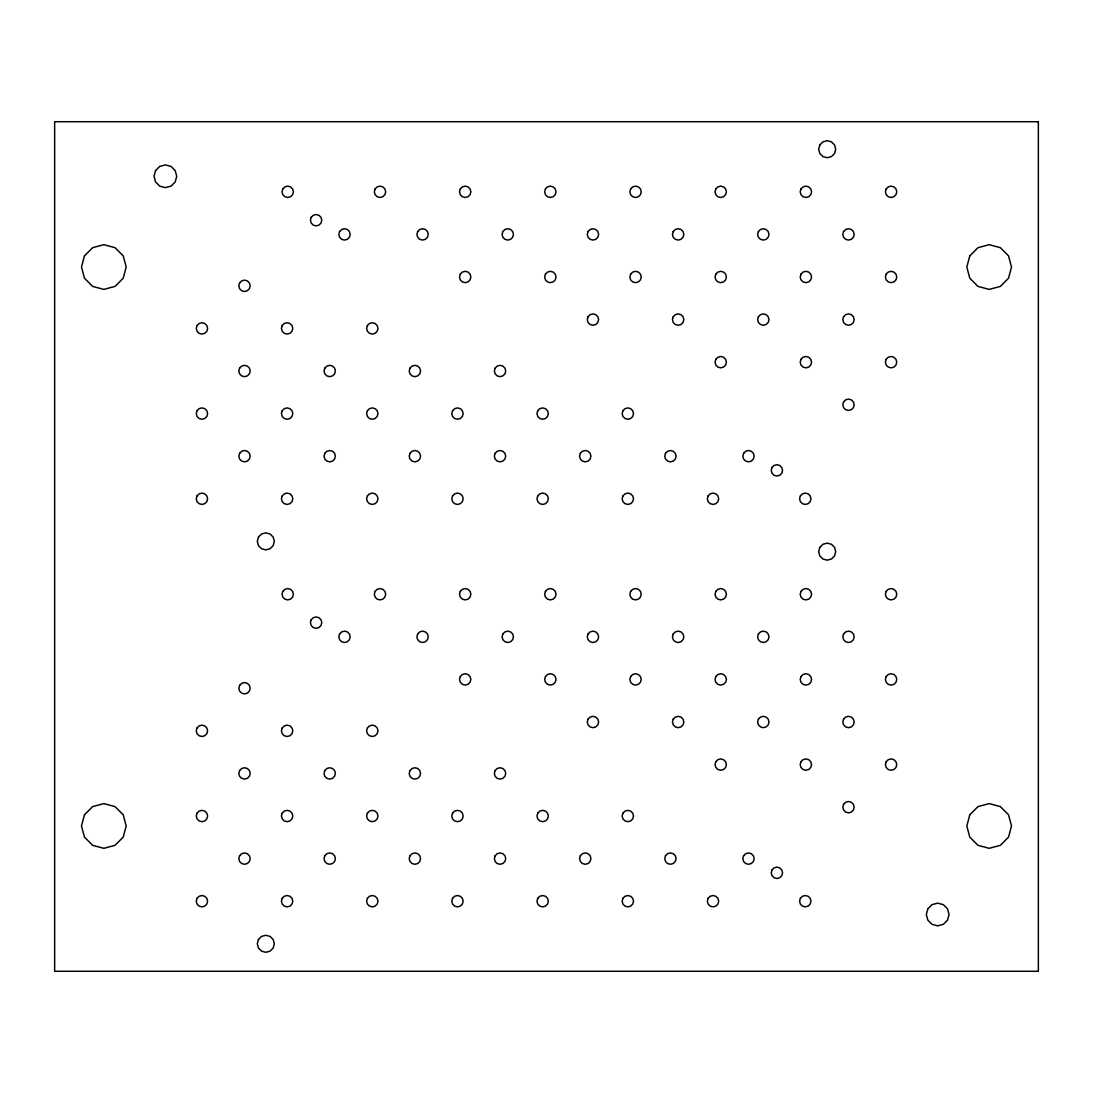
<?xml version="1.0" encoding="UTF-8"?>
<svg xmlns="http://www.w3.org/2000/svg" width="1093" height="1093" viewBox="0 0 1093 1093"><rect width="100%" height="100%" fill="white"/><g stroke="black" fill="none" stroke-linecap="round" stroke-linejoin="round"><path stroke-width="1.5" d="M84.475 255.858L81.483 267.034L84.475 278.223L92.659 286.407L103.835 289.399L115.011 286.407L123.195 278.223L126.187 267.034L123.195 255.858L115.011 247.674L103.835 244.682L92.659 247.674L84.475 255.858M155.548 170.59L154.031 176.274L155.548 181.944L159.701 186.111L165.385 187.627L171.068 186.111L175.222 181.944L176.738 176.274L175.222 170.59L171.068 166.437L165.385 164.92L159.701 166.437L155.548 170.59M197.013 325.564L196.262 328.406L197.013 331.247L199.104 333.324L201.932 334.089L204.774 333.324L206.85 331.247L207.615 328.406L206.85 325.564L204.774 323.487L201.932 322.736L199.104 323.487L197.013 325.564M84.475 814.777L81.483 825.966L84.475 837.142L92.659 845.326L103.835 848.318L115.011 845.326L123.195 837.142L126.187 825.966L123.195 814.777L115.011 806.593L103.835 803.601L92.659 806.593L84.475 814.777M197.013 410.749L196.262 413.591L197.013 416.433L199.104 418.51L201.932 419.261L204.774 418.51L206.85 416.433L207.615 413.591L206.85 410.749L204.774 408.673L201.932 407.908L199.104 408.673L197.013 410.749M239.586 282.978L238.821 285.82L239.586 288.661L241.662 290.738L244.504 291.503L247.346 290.738L249.423 288.661L250.188 285.82L249.423 282.978L247.346 280.901L244.504 280.136L241.662 280.901L239.586 282.978M197.013 495.935L196.262 498.763L197.013 501.605L199.104 503.682L201.932 504.447L204.774 503.682L206.85 501.605L207.615 498.763L206.85 495.935L204.774 493.845L201.932 493.093L199.104 493.845L197.013 495.935M282.8 188.966L282.035 191.808L282.8 194.65L284.877 196.726L287.719 197.491L290.56 196.726L292.637 194.65L293.402 191.808L292.637 188.966L290.56 186.889L287.719 186.124L284.877 186.889L282.8 188.966M239.586 368.163L238.821 371.005L239.586 373.833L241.662 375.91L244.504 376.675L247.346 375.91L249.423 373.833L250.188 371.005L249.423 368.163L247.346 366.087L244.504 365.322L241.662 366.087L239.586 368.163M239.586 453.335L238.821 456.177L239.586 459.019L241.662 461.096L244.504 461.861L247.346 461.096L249.423 459.019L250.188 456.177L249.423 453.335L247.346 451.259L244.504 450.494L241.662 451.259L239.586 453.335M282.199 325.564L281.434 328.406L282.199 331.247L284.276 333.324L287.117 334.089L289.959 333.324L292.036 331.247L292.801 328.406L292.036 325.564L289.959 323.487L287.117 322.736L284.276 323.487L282.199 325.564M311.191 217.357L310.439 220.199L311.191 223.04L313.267 225.117L316.109 225.882L318.951 225.117L321.028 223.04L321.793 220.199L321.028 217.357L318.951 215.28L316.109 214.529L313.267 215.28L311.191 217.357M197.013 727.993L196.262 730.834L197.013 733.676L199.104 735.753L201.932 736.504L204.774 735.753L206.85 733.676L207.615 730.834L206.85 727.993L204.774 725.916L201.932 725.151L199.104 725.916L197.013 727.993M282.199 410.749L281.434 413.591L282.199 416.433L284.276 418.51L287.117 419.261L289.959 418.51L292.036 416.433L292.801 413.591L292.036 410.749L289.959 408.673L287.117 407.908L284.276 408.673L282.199 410.749M339.595 231.566L338.83 234.394L339.595 237.236L341.672 239.312L344.5 240.077L347.342 239.312L349.418 237.236L350.184 234.394L349.418 231.566L347.342 229.475L344.5 228.724L341.672 229.475L339.595 231.566M258.44 537.1L257.292 541.363L258.44 545.612L261.555 548.741L265.804 549.875L270.067 548.741L273.182 545.612L274.329 541.363L273.182 537.1L270.067 533.985L265.804 532.837L261.555 533.985L258.44 537.1M197.013 813.178L196.262 816.006L197.013 818.848L199.104 820.925L201.932 821.69L204.774 820.925L206.85 818.848L207.615 816.006L206.85 813.178L204.774 811.088L201.932 810.337L199.104 811.088L197.013 813.178M282.199 495.935L281.434 498.763L282.199 501.605L284.276 503.682L287.117 504.447L289.959 503.682L292.036 501.605L292.801 498.763L292.036 495.935L289.959 493.845L287.117 493.093L284.276 493.845L282.199 495.935M239.586 685.407L238.821 688.248L239.586 691.077L241.662 693.153L244.504 693.918L247.346 693.153L249.423 691.077L250.188 688.248L249.423 685.407L247.346 683.33L244.504 682.565L241.662 683.33L239.586 685.407M324.785 368.163L324.034 371.005L324.785 373.833L326.862 375.91L329.703 376.675L332.545 375.91L334.622 373.833L335.387 371.005L334.622 368.163L332.545 366.087L329.703 365.322L326.862 366.087L324.785 368.163M375.09 188.966L374.325 191.808L375.09 194.65L377.167 196.726L380.009 197.491L382.851 196.726L384.927 194.65L385.692 191.808L384.927 188.966L382.851 186.889L380.009 186.124L377.167 186.889L375.09 188.966M197.013 898.35L196.262 901.192L197.013 904.034L199.104 906.111L201.932 906.876L204.774 906.111L206.85 904.034L207.615 901.192L206.85 898.35L204.774 896.274L201.932 895.509L199.104 896.274L197.013 898.35M282.8 591.395L282.035 594.237L282.8 597.065L284.877 599.155L287.719 599.907L290.56 599.155L292.637 597.065L293.402 594.237L292.637 591.395L290.56 589.318L287.719 588.553L284.877 589.318L282.8 591.395M239.586 770.579L238.821 773.42L239.586 776.262L241.662 778.339L244.504 779.104L247.346 778.339L249.423 776.262L250.188 773.42L249.423 770.579L247.346 768.502L244.504 767.737L241.662 768.502L239.586 770.579M324.785 453.335L324.034 456.177L324.785 459.019L326.862 461.096L329.703 461.861L332.545 461.096L334.622 459.019L335.387 456.177L334.622 453.335L332.545 451.259L329.703 450.494L326.862 451.259L324.785 453.335M367.385 325.564L366.62 328.406L367.385 331.247L369.461 333.324L372.289 334.089L375.131 333.324L377.208 331.247L377.973 328.406L377.208 325.564L375.131 323.487L372.289 322.736L369.461 323.487L367.385 325.564M239.586 855.764L238.821 858.606L239.586 861.434L241.662 863.525L244.504 864.276L247.346 863.525L249.423 861.434L250.188 858.606L249.423 855.764L247.346 853.688L244.504 852.923L241.662 853.688L239.586 855.764M282.199 727.993L281.434 730.834L282.199 733.676L284.276 735.753L287.117 736.504L289.959 735.753L292.036 733.676L292.801 730.834L292.036 727.993L289.959 725.916L287.117 725.151L284.276 725.916L282.199 727.993M311.191 619.786L310.439 622.627L311.191 625.469L313.267 627.546L316.109 628.297L318.951 627.546L321.028 625.469L321.793 622.627L321.028 619.786L318.951 617.709L316.109 616.944L313.267 617.709L311.191 619.786M367.385 410.749L366.62 413.591L367.385 416.433L369.461 418.51L372.289 419.261L375.131 418.51L377.208 416.433L377.973 413.591L377.208 410.749L375.131 408.673L372.289 407.908L369.461 408.673L367.385 410.749M417.663 231.566L416.898 234.394L417.663 237.236L419.739 239.312L422.581 240.077L425.409 239.312L427.5 237.236L428.251 234.394L427.5 231.566L425.409 229.475L422.581 228.724L419.739 229.475L417.663 231.566M282.199 813.178L281.434 816.006L282.199 818.848L284.276 820.925L287.117 821.69L289.959 820.925L292.036 818.848L292.801 816.006L292.036 813.178L289.959 811.088L287.117 810.337L284.276 811.088L282.199 813.178M367.385 495.935L366.62 498.763L367.385 501.605L369.461 503.682L372.289 504.447L375.131 503.682L377.208 501.605L377.973 498.763L377.208 495.935L375.131 493.845L372.289 493.093L369.461 493.845L367.385 495.935M409.971 368.163L409.206 371.005L409.971 373.833L412.047 375.91L414.889 376.675L417.731 375.91L419.808 373.833L420.559 371.005L419.808 368.163L417.731 366.087L414.889 365.322L412.047 366.087L409.971 368.163M339.595 633.981L338.83 636.823L339.595 639.665L341.672 641.741L344.5 642.506L347.342 641.741L349.418 639.665L350.184 636.823L349.418 633.981L347.342 631.904L344.5 631.139L341.672 631.904L339.595 633.981M258.44 939.515L257.292 943.778L258.44 948.041L261.555 951.156L265.804 952.304L270.067 951.156L273.182 948.041L274.329 943.778L273.182 939.515L270.067 936.4L265.804 935.266L261.555 936.4L258.44 939.515M460.276 188.966L459.511 191.808L460.276 194.65L462.353 196.726L465.194 197.491L468.023 196.726L470.099 194.65L470.864 191.808L470.099 188.966L468.023 186.889L465.194 186.124L462.353 186.889L460.276 188.966M282.199 898.35L281.434 901.192L282.199 904.034L284.276 906.111L287.117 906.876L289.959 906.111L292.036 904.034L292.801 901.192L292.036 898.35L289.959 896.274L287.117 895.509L284.276 896.274L282.199 898.35M324.785 770.579L324.034 773.42L324.785 776.262L326.862 778.339L329.703 779.104L332.545 778.339L334.622 776.262L335.387 773.42L334.622 770.579L332.545 768.502L329.703 767.737L326.862 768.502L324.785 770.579M409.971 453.335L409.206 456.177L409.971 459.019L412.047 461.096L414.889 461.861L417.731 461.096L419.808 459.019L420.559 456.177L419.808 453.335L417.731 451.259L414.889 450.494L412.047 451.259L409.971 453.335M375.09 591.395L374.325 594.237L375.09 597.065L377.167 599.155L380.009 599.907L382.851 599.155L384.927 597.065L385.692 594.237L384.927 591.395L382.851 589.318L380.009 588.553L377.167 589.318L375.09 591.395M460.276 274.152L459.511 276.994L460.276 279.822L462.353 281.912L465.194 282.663L468.023 281.912L470.099 279.822L470.864 276.994L470.099 274.152L468.023 272.075L465.194 271.31L462.353 272.075L460.276 274.152M324.785 855.764L324.034 858.606L324.785 861.434L326.862 863.525L329.703 864.276L332.545 863.525L334.622 861.434L335.387 858.606L334.622 855.764L332.545 853.688L329.703 852.923L326.862 853.688L324.785 855.764M367.385 727.993L366.62 730.834L367.385 733.676L369.461 735.753L372.289 736.504L375.131 735.753L377.208 733.676L377.973 730.834L377.208 727.993L375.131 725.916L372.289 725.151L369.461 725.916L367.385 727.993M452.557 410.749L451.792 413.591L452.557 416.433L454.633 418.51L457.475 419.261L460.317 418.51L462.394 416.433L463.159 413.591L462.394 410.749L460.317 408.673L457.475 407.908L454.633 408.673L452.557 410.749M502.862 231.566L502.097 234.394L502.862 237.236L504.939 239.312L507.78 240.077L510.622 239.312L512.699 237.236L513.45 234.394L512.699 231.566L510.622 229.475L507.78 228.724L504.939 229.475L502.862 231.566M367.385 813.178L366.62 816.006L367.385 818.848L369.461 820.925L372.289 821.69L375.131 820.925L377.208 818.848L377.973 816.006L377.208 813.178L375.131 811.088L372.289 810.337L369.461 811.088L367.385 813.178M452.557 495.935L451.792 498.763L452.557 501.605L454.633 503.682L457.475 504.447L460.317 503.682L462.394 501.605L463.159 498.763L462.394 495.935L460.317 493.845L457.475 493.093L454.633 493.845L452.557 495.935M417.663 633.981L416.898 636.823L417.663 639.665L419.739 641.741L422.581 642.506L425.409 641.741L427.5 639.665L428.251 636.823L427.5 633.981L425.409 631.904L422.581 631.139L419.739 631.904L417.663 633.981M495.129 368.163L494.364 371.005L495.129 373.833L497.206 375.91L500.048 376.675L502.876 375.91L504.966 373.833L505.717 371.005L504.966 368.163L502.876 366.087L500.048 365.322L497.206 366.087L495.129 368.163M545.434 188.966L544.669 191.808L545.434 194.65L547.511 196.726L550.339 197.491L553.181 196.726L555.258 194.65L556.023 191.808L555.258 188.966L553.181 186.889L550.339 186.124L547.511 186.889L545.434 188.966M367.385 898.35L366.62 901.192L367.385 904.034L369.461 906.111L372.289 906.876L375.131 906.111L377.208 904.034L377.973 901.192L377.208 898.35L375.131 896.274L372.289 895.509L369.461 896.274L367.385 898.35M409.971 770.579L409.206 773.42L409.971 776.262L412.047 778.339L414.889 779.104L417.731 778.339L419.808 776.262L420.559 773.42L419.808 770.579L417.731 768.502L414.889 767.737L412.047 768.502L409.971 770.579M495.129 453.335L494.364 456.177L495.129 459.019L497.206 461.096L500.048 461.861L502.876 461.096L504.966 459.019L505.717 456.177L504.966 453.335L502.876 451.259L500.048 450.494L497.206 451.259L495.129 453.335M460.276 591.395L459.511 594.237L460.276 597.065L462.353 599.155L465.194 599.907L468.023 599.155L470.099 597.065L470.864 594.237L470.099 591.395L468.023 589.318L465.194 588.553L462.353 589.318L460.276 591.395M545.434 274.152L544.669 276.994L545.434 279.822L547.511 281.912L550.339 282.663L553.181 281.912L555.258 279.822L556.023 276.994L555.258 274.152L553.181 272.075L550.339 271.31L547.511 272.075L545.434 274.152M409.971 855.764L409.206 858.606L409.971 861.434L412.047 863.525L414.889 864.276L417.731 863.525L419.808 861.434L420.559 858.606L419.808 855.764L417.731 853.688L414.889 852.923L412.047 853.688L409.971 855.764M460.276 676.567L459.511 679.409L460.276 682.251L462.353 684.327L465.194 685.092L468.023 684.327L470.099 682.251L470.864 679.409L470.099 676.567L468.023 674.49L465.194 673.739L462.353 674.49L460.276 676.567M537.742 410.749L536.977 413.591L537.742 416.433L539.819 418.51L542.661 419.261L545.489 418.51L547.566 416.433L548.331 413.591L547.566 410.749L545.489 408.673L542.661 407.908L539.819 408.673L537.742 410.749M588.034 231.566L587.283 234.394L588.034 237.236L590.124 239.312L592.952 240.077L595.794 239.312L597.871 237.236L598.636 234.394L597.871 231.566L595.794 229.475L592.952 228.724L590.124 229.475L588.034 231.566M452.557 813.178L451.792 816.006L452.557 818.848L454.633 820.925L457.475 821.69L460.317 820.925L462.394 818.848L463.159 816.006L462.394 813.178L460.317 811.088L457.475 810.337L454.633 811.088L452.557 813.178M537.742 495.935L536.977 498.763L537.742 501.605L539.819 503.682L542.661 504.447L545.489 503.682L547.566 501.605L548.331 498.763L547.566 495.935L545.489 493.845L542.661 493.093L539.819 493.845L537.742 495.935M502.862 633.981L502.097 636.823L502.862 639.665L504.939 641.741L507.78 642.506L510.622 641.741L512.699 639.665L513.45 636.823L512.699 633.981L510.622 631.904L507.78 631.139L504.939 631.904L502.862 633.981M588.034 316.738L587.283 319.58L588.034 322.421L590.124 324.498L592.952 325.263L595.794 324.498L597.871 322.421L598.636 319.58L597.871 316.738L595.794 314.661L592.952 313.896L590.124 314.661L588.034 316.738M630.634 188.966L629.869 191.808L630.634 194.65L632.71 196.726L635.552 197.491L638.38 196.726L640.471 194.65L641.222 191.808L640.471 188.966L638.38 186.889L635.552 186.124L632.71 186.889L630.634 188.966M452.557 898.35L451.792 901.192L452.557 904.034L454.633 906.111L457.475 906.876L460.317 906.111L462.394 904.034L463.159 901.192L462.394 898.35L460.317 896.274L457.475 895.509L454.633 896.274L452.557 898.35M495.129 770.579L494.364 773.42L495.129 776.262L497.206 778.339L500.048 779.104L502.876 778.339L504.966 776.262L505.717 773.42L504.966 770.579L502.876 768.502L500.048 767.737L497.206 768.502L495.129 770.579M580.328 453.335L579.563 456.177L580.328 459.019L582.405 461.096L585.247 461.861L588.089 461.096L590.165 459.019L590.917 456.177L590.165 453.335L588.089 451.259L585.247 450.494L582.405 451.259L580.328 453.335M545.434 591.395L544.669 594.237L545.434 597.065L547.511 599.155L550.339 599.907L553.181 599.155L555.258 597.065L556.023 594.237L555.258 591.395L553.181 589.318L550.339 588.553L547.511 589.318L545.434 591.395M630.634 274.152L629.869 276.994L630.634 279.822L632.71 281.912L635.552 282.663L638.38 281.912L640.471 279.822L641.222 276.994L640.471 274.152L638.38 272.075L635.552 271.31L632.71 272.075L630.634 274.152M495.129 855.764L494.364 858.606L495.129 861.434L497.206 863.525L500.048 864.276L502.876 863.525L504.966 861.434L505.717 858.606L504.966 855.764L502.876 853.688L500.048 852.923L497.206 853.688L495.129 855.764M545.434 676.567L544.669 679.409L545.434 682.251L547.511 684.327L550.339 685.092L553.181 684.327L555.258 682.251L556.023 679.409L555.258 676.567L553.181 674.49L550.339 673.739L547.511 674.49L545.434 676.567M622.914 410.749L622.149 413.591L622.914 416.433L624.991 418.51L627.833 419.261L630.675 418.51L632.751 416.433L633.516 413.591L632.751 410.749L630.675 408.673L627.833 407.908L624.991 408.673L622.914 410.749M673.22 231.566L672.455 234.394L673.22 237.236L675.296 239.312L678.138 240.077L680.98 239.312L683.057 237.236L683.822 234.394L683.057 231.566L680.98 229.475L678.138 228.724L675.296 229.475L673.22 231.566M537.742 813.178L536.977 816.006L537.742 818.848L539.819 820.925L542.661 821.69L545.489 820.925L547.566 818.848L548.331 816.006L547.566 813.178L545.489 811.088L542.661 810.337L539.819 811.088L537.742 813.178M622.914 495.935L622.149 498.763L622.914 501.605L624.991 503.682L627.833 504.447L630.675 503.682L632.751 501.605L633.516 498.763L632.751 495.935L630.675 493.845L627.833 493.093L624.991 493.845L622.914 495.935M588.034 633.981L587.283 636.823L588.034 639.665L590.124 641.741L592.952 642.506L595.794 641.741L597.871 639.665L598.636 636.823L597.871 633.981L595.794 631.904L592.952 631.139L590.124 631.904L588.034 633.981M673.22 316.738L672.455 319.58L673.22 322.421L675.296 324.498L678.138 325.263L680.98 324.498L683.057 322.421L683.822 319.58L683.057 316.738L680.98 314.661L678.138 313.896L675.296 314.661L673.22 316.738M715.806 188.966L715.054 191.808L715.806 194.65L717.882 196.726L720.724 197.491L723.566 196.726L725.643 194.65L726.408 191.808L725.643 188.966L723.566 186.889L720.724 186.124L717.882 186.889L715.806 188.966M537.742 898.35L536.977 901.192L537.742 904.034L539.819 906.111L542.661 906.876L545.489 906.111L547.566 904.034L548.331 901.192L547.566 898.35L545.489 896.274L542.661 895.509L539.819 896.274L537.742 898.35M588.034 719.167L587.283 721.995L588.034 724.837L590.124 726.913L592.952 727.678L595.794 726.913L597.871 724.837L598.636 721.995L597.871 719.167L595.794 717.09L592.952 716.325L590.124 717.09L588.034 719.167M665.5 453.335L664.749 456.177L665.5 459.019L667.591 461.096L670.419 461.861L673.261 461.096L675.337 459.019L676.102 456.177L675.337 453.335L673.261 451.259L670.419 450.494L667.591 451.259L665.5 453.335M630.634 591.395L629.869 594.237L630.634 597.065L632.71 599.155L635.552 599.907L638.38 599.155L640.471 597.065L641.222 594.237L640.471 591.395L638.38 589.318L635.552 588.553L632.71 589.318L630.634 591.395M715.806 274.152L715.054 276.994L715.806 279.822L717.882 281.912L720.724 282.663L723.566 281.912L725.643 279.822L726.408 276.994L725.643 274.152L723.566 272.075L720.724 271.31L717.882 272.075L715.806 274.152M580.328 855.764L579.563 858.606L580.328 861.434L582.405 863.525L585.247 864.276L588.089 863.525L590.165 861.434L590.917 858.606L590.165 855.764L588.089 853.688L585.247 852.923L582.405 853.688L580.328 855.764M630.634 676.567L629.869 679.409L630.634 682.251L632.71 684.327L635.552 685.092L638.38 684.327L640.471 682.251L641.222 679.409L640.471 676.567L638.38 674.49L635.552 673.739L632.71 674.49L630.634 676.567M715.806 359.324L715.054 362.166L715.806 365.007L717.882 367.084L720.724 367.849L723.566 367.084L725.643 365.007L726.408 362.166L725.643 359.324L723.566 357.247L720.724 356.496L717.882 357.247L715.806 359.324M758.405 231.566L757.64 234.394L758.405 237.236L760.482 239.312L763.31 240.077L766.152 239.312L768.229 237.236L768.994 234.394L768.229 231.566L766.152 229.475L763.31 228.724L760.482 229.475L758.405 231.566M622.914 813.178L622.149 816.006L622.914 818.848L624.991 820.925L627.833 821.69L630.675 820.925L632.751 818.848L633.516 816.006L632.751 813.178L630.675 811.088L627.833 810.337L624.991 811.088L622.914 813.178M708.1 495.935L707.335 498.763L708.1 501.605L710.177 503.682L713.019 504.447L715.847 503.682L717.937 501.605L718.688 498.763L717.937 495.935L715.847 493.845L713.019 493.093L710.177 493.845L708.1 495.935M673.22 633.981L672.455 636.823L673.22 639.665L675.296 641.741L678.138 642.506L680.98 641.741L683.057 639.665L683.822 636.823L683.057 633.981L680.98 631.904L678.138 631.139L675.296 631.904L673.22 633.981M758.405 316.738L757.64 319.58L758.405 322.421L760.482 324.498L763.31 325.263L766.152 324.498L768.229 322.421L768.994 319.58L768.229 316.738L766.152 314.661L763.31 313.896L760.482 314.661L758.405 316.738M800.964 188.966L800.199 191.808L800.964 194.65L803.041 196.726L805.883 197.491L808.724 196.726L810.801 194.65L811.566 191.808L810.801 188.966L808.724 186.889L805.883 186.124L803.041 186.889L800.964 188.966M819.818 144.959L818.671 149.222L819.818 153.485L822.933 156.6L827.196 157.734L831.445 156.6L834.56 153.485L835.708 149.222L834.56 144.959L831.445 141.844L827.196 140.696L822.933 141.844L819.818 144.959M622.914 898.35L622.149 901.192L622.914 904.034L624.991 906.111L627.833 906.876L630.675 906.111L632.751 904.034L633.516 901.192L632.751 898.35L630.675 896.274L627.833 895.509L624.991 896.274L622.914 898.35M743.582 453.335L742.816 456.177L743.582 459.019L745.658 461.096L748.5 461.861L751.328 461.096L753.405 459.019L754.17 456.177L753.405 453.335L751.328 451.259L748.5 450.494L745.658 451.259L743.582 453.335M673.22 719.167L672.455 721.995L673.22 724.837L675.296 726.913L678.138 727.678L680.98 726.913L683.057 724.837L683.822 721.995L683.057 719.167L680.98 717.09L678.138 716.325L675.296 717.09L673.22 719.167M715.806 591.395L715.054 594.237L715.806 597.065L717.882 599.155L720.724 599.907L723.566 599.155L725.643 597.065L726.408 594.237L725.643 591.395L723.566 589.318L720.724 588.553L717.882 589.318L715.806 591.395M800.964 274.152L800.199 276.994L800.964 279.822L803.041 281.912L805.883 282.663L808.724 281.912L810.801 279.822L811.566 276.994L810.801 274.152L808.724 272.075L805.883 271.31L803.041 272.075L800.964 274.152M665.5 855.764L664.749 858.606L665.5 861.434L667.591 863.525L670.419 864.276L673.261 863.525L675.337 861.434L676.102 858.606L675.337 855.764L673.261 853.688L670.419 852.923L667.591 853.688L665.5 855.764M715.806 676.567L715.054 679.409L715.806 682.251L717.882 684.327L720.724 685.092L723.566 684.327L725.643 682.251L726.408 679.409L725.643 676.567L723.566 674.49L720.724 673.739L717.882 674.49L715.806 676.567M771.972 467.531L771.207 470.373L771.972 473.214L774.049 475.291L776.891 476.056L779.733 475.291L781.809 473.214L782.561 470.373L781.809 467.531L779.733 465.454L776.891 464.703L774.049 465.454L771.972 467.531M800.964 359.324L800.199 362.166L800.964 365.007L803.041 367.084L805.883 367.849L808.724 367.084L810.801 365.007L811.566 362.166L810.801 359.324L808.724 357.247L805.883 356.496L803.041 357.247L800.964 359.324M843.577 231.566L842.812 234.394L843.577 237.236L845.654 239.312L848.496 240.077L851.338 239.312L853.414 237.236L854.18 234.394L853.414 231.566L851.338 229.475L848.496 228.724L845.654 229.475L843.577 231.566M715.806 761.753L715.054 764.594L715.806 767.436L717.882 769.513L720.724 770.264L723.566 769.513L725.643 767.436L726.408 764.594L725.643 761.753L723.566 759.676L720.724 758.911L717.882 759.676L715.806 761.753M758.405 633.981L757.64 636.823L758.405 639.665L760.482 641.741L763.31 642.506L766.152 641.741L768.229 639.665L768.994 636.823L768.229 633.981L766.152 631.904L763.31 631.139L760.482 631.904L758.405 633.981M843.577 316.738L842.812 319.58L843.577 322.421L845.654 324.498L848.496 325.263L851.338 324.498L853.414 322.421L854.18 319.58L853.414 316.738L851.338 314.661L848.496 313.896L845.654 314.661L843.577 316.738M800.363 495.935L799.598 498.763L800.363 501.605L802.44 503.682L805.281 504.447L808.123 503.682L810.2 501.605L810.965 498.763L810.2 495.935L808.123 493.845L805.281 493.093L802.44 493.845L800.363 495.935M886.163 188.966L885.412 191.808L886.163 194.65L888.24 196.726L891.082 197.491L893.924 196.726L896 194.65L896.766 191.808L896 188.966L893.924 186.889L891.082 186.124L888.24 186.889L886.163 188.966M708.1 898.35L707.335 901.192L708.1 904.034L710.177 906.111L713.019 906.876L715.847 906.111L717.937 904.034L718.688 901.192L717.937 898.35L715.847 896.274L713.019 895.509L710.177 896.274L708.1 898.35M758.405 719.167L757.64 721.995L758.405 724.837L760.482 726.913L763.31 727.678L766.152 726.913L768.229 724.837L768.994 721.995L768.229 719.167L766.152 717.09L763.31 716.325L760.482 717.09L758.405 719.167M843.577 401.923L842.812 404.752L843.577 407.593L845.654 409.67L848.496 410.435L851.338 409.67L853.414 407.593L854.18 404.752L853.414 401.923L851.338 399.847L848.496 399.082L845.654 399.847L843.577 401.923M800.964 591.395L800.199 594.237L800.964 597.065L803.041 599.155L805.883 599.907L808.724 599.155L810.801 597.065L811.566 594.237L810.801 591.395L808.724 589.318L805.883 588.553L803.041 589.318L800.964 591.395M886.163 274.152L885.412 276.994L886.163 279.822L888.24 281.912L891.082 282.663L893.924 281.912L896 279.822L896.766 276.994L896 274.152L893.924 272.075L891.082 271.31L888.24 272.075L886.163 274.152M819.818 547.388L818.671 551.637L819.818 555.9L822.933 559.015L827.196 560.163L831.445 559.015L834.56 555.9L835.708 551.637L834.56 547.388L831.445 544.259L827.196 543.125L822.933 544.259L819.818 547.388M743.582 855.764L742.816 858.606L743.582 861.434L745.658 863.525L748.5 864.276L751.328 863.525L753.405 861.434L754.17 858.606L753.405 855.764L751.328 853.688L748.5 852.923L745.658 853.688L743.582 855.764M800.964 676.567L800.199 679.409L800.964 682.251L803.041 684.327L805.883 685.092L808.724 684.327L810.801 682.251L811.566 679.409L810.801 676.567L808.724 674.49L805.883 673.739L803.041 674.49L800.964 676.567M886.163 359.324L885.412 362.166L886.163 365.007L888.24 367.084L891.082 367.849L893.924 367.084L896 365.007L896.766 362.166L896 359.324L893.924 357.247L891.082 356.496L888.24 357.247L886.163 359.324M771.972 869.96L771.207 872.801L771.972 875.643L774.049 877.72L776.891 878.471L779.733 877.72L781.809 875.643L782.561 872.801L781.809 869.96L779.733 867.883L776.891 867.118L774.049 867.883L771.972 869.96M800.964 761.753L800.199 764.594L800.964 767.436L803.041 769.513L805.883 770.264L808.724 769.513L810.801 767.436L811.566 764.594L810.801 761.753L808.724 759.676L805.883 758.911L803.041 759.676L800.964 761.753M843.577 633.981L842.812 636.823L843.577 639.665L845.654 641.741L848.496 642.506L851.338 641.741L853.414 639.665L854.18 636.823L853.414 633.981L851.338 631.904L848.496 631.139L845.654 631.904L843.577 633.981M843.577 719.167L842.812 721.995L843.577 724.837L845.654 726.913L848.496 727.678L851.338 726.913L853.414 724.837L854.18 721.995L853.414 719.167L851.338 717.09L848.496 716.325L845.654 717.09L843.577 719.167M969.805 255.858L966.813 267.034L969.805 278.223L977.989 286.407L989.165 289.399L1000.341 286.407L1008.525 278.223L1011.517 267.034L1008.525 255.858L1000.341 247.674L989.165 244.682L977.989 247.674L969.805 255.858M800.363 898.35L799.598 901.192L800.363 904.034L802.44 906.111L805.281 906.876L808.123 906.111L810.2 904.034L810.965 901.192L810.2 898.35L808.123 896.274L805.281 895.509L802.44 896.274L800.363 898.35M886.163 591.395L885.412 594.237L886.163 597.065L888.24 599.155L891.082 599.907L893.924 599.155L896 597.065L896.766 594.237L896 591.395L893.924 589.318L891.082 588.553L888.24 589.318L886.163 591.395M843.577 804.339L842.812 807.18L843.577 810.022L845.654 812.099L848.496 812.864L851.338 812.099L853.414 810.022L854.18 807.18L853.414 804.339L851.338 802.262L848.496 801.497L845.654 802.262L843.577 804.339M886.163 676.567L885.412 679.409L886.163 682.251L888.24 684.327L891.082 685.092L893.924 684.327L896 682.251L896.766 679.409L896 676.567L893.924 674.49L891.082 673.739L888.24 674.49L886.163 676.567M886.163 761.753L885.412 764.594L886.163 767.436L888.24 769.513L891.082 770.264L893.924 769.513L896 767.436L896.766 764.594L896 761.753L893.924 759.676L891.082 758.911L888.24 759.676L886.163 761.753M927.848 908.816L926.317 914.499L927.848 920.169L932.001 924.323L937.671 925.853L943.355 924.323L947.508 920.169L949.038 914.499L947.508 908.816L943.355 904.662L937.671 903.132L932.001 904.662L927.848 908.816M969.805 814.777L966.813 825.966L969.805 837.142L977.989 845.326L989.165 848.318L1000.341 845.326L1008.525 837.142L1011.517 825.966L1008.525 814.777L1000.341 806.593L989.165 803.601L977.989 806.593L969.805 814.777M1038.35 121.719L54.65 121.719L54.65 971.281L1038.35 971.281L1038.35 121.719"/></g></svg>
